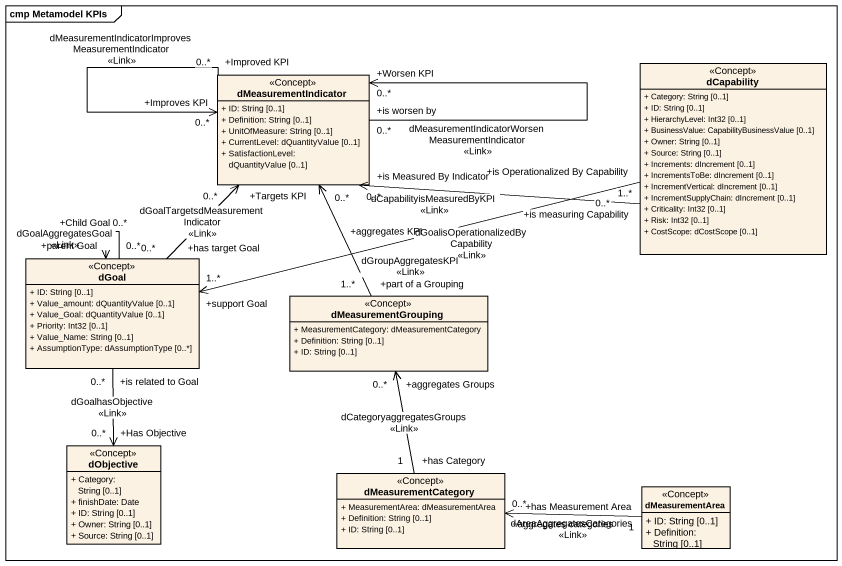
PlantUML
@startuml
mainframe cmp Metamodel KPIs
hide circle
hide empty members
skinparam classAttributeIconSize 0
class dMeasurementIndicator <<Concept>> {
  + ID: String [0..1]
  + Definition: String [0..1]
  + UnitOfMeasure: String [0..1]
  + CurrentLevel: dQuantityValue [0..1]
  + SatisfactionLevel: dQuantityValue [0..1]
}
class dCapability <<Concept>> {
  + Category: String [0..1]
  + ID: String [0..1]
  + HierarchyLevel: Int32 [0..1]
  + BusinessValue: CapabilityBusinessValue [0..1]
  + Owner: String [0..1]
  + Source: String [0..1]
  + Increments: dIncrement [0..1]
  + IncrementsToBe: dIncrement [0..1]
  + IncrementVertical: dIncrement [0..1]
  + IncrementSupplyChain: dIncrement [0..1]
  + Criticality: Int32 [0..1]
  + Risk: Int32 [0..1]
  + CostScope: dCostScope [0..1]
}
class dGoal <<Concept>> {
  + ID: String [0..1]
  + Value_amount: dQuantityValue [0..1]
  + Value_Goal: dQuantityValue [0..1]
  + Priority: Int32 [0..1]
  + Value_Name: String [0..1]
  + AssumptionType: dAssumptionType [0..*]
}
class dMeasurementGrouping <<Concept>> {
  + MeasurementCategory: dMeasurementCategory
  + Definition: String [0..1]
  + ID: String [0..1]
}
class dObjective <<Concept>> {
  + Category: String [0..1]
  + finishDate: Date
  + ID: String [0..1]
  + Owner: String [0..1]
  + Source: String [0..1]
}
class dMeasurementCategory <<Concept>> {
  + MeasurementArea: dMeasurementArea
  + Definition: String [0..1]
  + ID: String [0..1]
}
class dMeasurementArea <<Concept>> {
  + ID: String [0..1]
  + Definition: String [0..1]
}
dMeasurementIndicator "+Improved KPI\n0..*" --> "+Improves KPI\n0..*" dMeasurementIndicator : dMeasurementIndicatorImprovesMeasurementIndicator\n<<Link>>
dMeasurementIndicator "+is worsen by\n0..*" --> "+Worsen KPI\n0..*" dMeasurementIndicator : dMeasurementIndicatorWorsenMeasurementIndicator\n<<Link>>
dCapability "+is measuring Capability\n1..*" -left-> "+is Measured By Indicator\n0..*" dMeasurementIndicator : dCapabilityisMeasuredByKPI\n<<Link>>
dCapability "+is Operationalized By Capability\n0..*" -left-> "+support Goal\n1..*" dGoal : dGoalisOperationalizedByCapability\n<<Link>>
dGoal "+has target Goal\n0..*" -up-> "+Targets KPI\n0..*" dMeasurementIndicator : dGoalTargetsdMeasurementIndicator\n<<Link>>
dGoal "+Child Goal\n0..*" --> "+parent Goal\n0..*" dGoal : dGoalAggregatesGoal\n<<Link>>
dGoal "+is related to Goal\n0..*" --> "+Has Objective\n0..*" dObjective : dGoalhasObjective\n<<Link>>
dMeasurementGrouping "+part of a Grouping\n1..*" -up-> "+aggregates KPI\n0..*" dMeasurementIndicator : dGroupAggregatesKPI\n<<Link>>
dMeasurementCategory "+has Category\n1" -up-> "+aggregates Groups\n0..*" dMeasurementGrouping : dCategoryaggregatesGroups\n<<Link>>
dMeasurementArea "+has Measurement Area\n1" -left-> "+aggregates categories\n0..*" dMeasurementCategory : dAreaAggregatesCategories\n<<Link>>
@enduml
